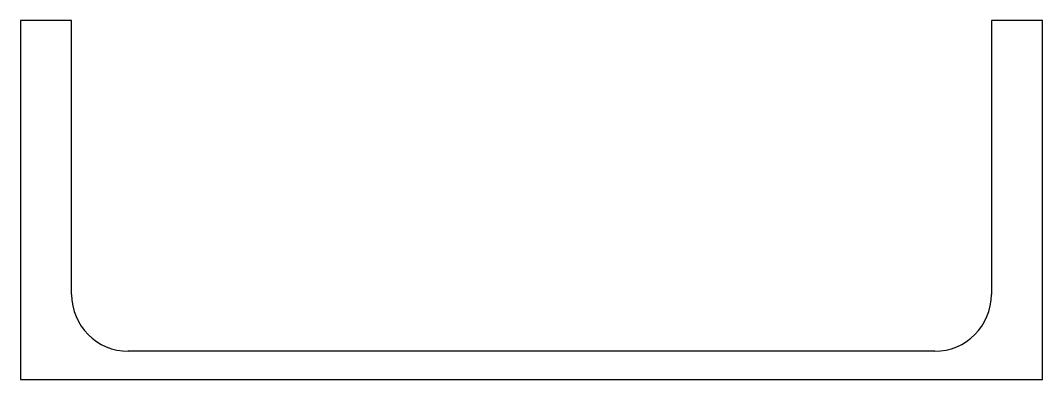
# Model space of a CAD drawing. Extents: x -135 to 135, y 0 to 95.
import ezdxf

# ---------------------------------------------------------------- set-up
doc = ezdxf.new("R2010")
doc.units = 0

msp = doc.modelspace()

# ---------------------------------------------------------------- linework, layer by layer
for p, q in [((-121.5, 95), (-135, 95)), ((-135, 95), (-135, 0)), ((-121.5, 22.5), (-121.5, 95)), ((135, 95), (121.5, 95)), ((121.5, 95), (121.5, 22.5)), ((135, 0), (135, 95)), ((106.5, 7.5), (-106.5, 7.5)), ((-135, 0), (135, 0))]:
    msp.add_line(p, q)
for centre, start, end in [((-106.5, 22.5), 180, 270), ((106.5, 22.5), 270, 0)]:
    msp.add_arc(centre, 15, start, end)

doc.saveas('drawing.dxf')
